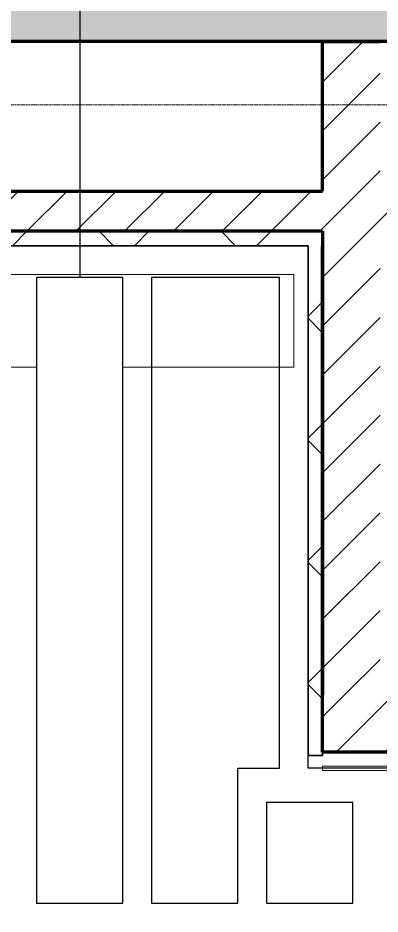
# Model space of a CAD drawing. Header units: millimetres. Extents: x -853432 to -773672, y -18171 to 22484.
# Drawn here: x -841897 to -840638, y 9382 to 12495 of the extents above; entities that cross this region are included whole.
import ezdxf
from ezdxf.xclip import XClip

# ---------------------------------------------------------------- set-up
doc = ezdxf.new("R2010")
doc.units = ezdxf.units.MM
doc.header["$XCLIPFRAME"] = 0
doc.linetypes.add('DPA_Grid _ Level 100', pattern=[10, 5.5, -1.6, 1.3, -1.6])
doc.layers.add('000 - WIPEOUT', color=250, linetype='Continuous')
doc.layers.add('A11_ALU.SOLID SHEET', color=2, linetype='Continuous')
for name, color, linetype, lineweight in [('A-ANNO-NOTE', 3, 'Continuous', 25), ('A-GLAZ-CURT', 2, 'Continuous', 9), ('A-WALL', 5, 'Continuous', 35), ('A-WALL-FNSH', 2, 'Continuous', 35), ('A-WALL-PATT', 1, 'Continuous', 35), ('S-GRID', 251, 'Continuous', 9), ('WALL-E', 2, 'Continuous', 35)]:
    doc.layers.add(name, color=color, linetype=linetype, lineweight=lineweight)
pattern_1 = [(45, (0, 0), (-84.852814, 84.852814), [])]
pattern_2 = [(45, (0, 0), (-212.13203, 212.13203), []), (135, (0, 0), (-212.13203, -212.13203), [])]

# ---------------------------------------------------------------- blocks, each defined once
blk = doc.blocks.new('*U2031')
at = {"layer": 'S-GRID', "linetype": 'DPA_Grid _ Level 100'}
blk.add_line((57000, 8615), (-16649.5, 8615), dxfattribs=at)
blk = doc.blocks.new('System Panel - DPA_Metal Ceiling Rectangular Panel-15987060-4251-01 ENLARGED CONCOURSE LEVEL - REFLECTED CEILING PLAN - SHEET 2')
at = {"layer": 'A-GLAZ-CURT'}
for p, q in [((-842707.5, 11281.4), (-842707.5, 11604)), ((-842707.5, 11604), (-840937.5, 11604)), ((-840937.5, 11604), (-842707.5, 11604)), ((-842707.5, 11604), (-842707.5, 11281.4)), ((-840937.5, 11604), (-840937.5, 11281.4)), ((-840937.5, 11281.4), (-840937.5, 11604)), ((-840937.5, 11281.4), (-842707.5, 11281.4)), ((-842707.5, 11281.4), (-840937.5, 11281.4))]:
    blk.add_line(p, q, dxfattribs=at)
blk = doc.blocks.new('System Panel - W-06 Feature Wall Printed Pattern-18626479-4251-01 ENLARGED CONCOURSE LEVEL - REFLECTED CEILING PLAN - SHEET 2')
at = {"layer": 'A-GLAZ-CURT'}
for p, q in [((-348.5, 42.5), (-348.5, 57.5)), ((-348.5, 57.5), (348.5, 57.5)), ((348.5, 42.5), (-348.5, 42.5)), ((348.5, 57.5), (348.5, 42.5))]:
    blk.add_line(p, q, dxfattribs=at)
blk = doc.blocks.new('*U1099')
at = {"layer": 'A-GLAZ-CURT'}
blk.add_blockref('System Panel - DPA_Metal Ceiling Rectangular Panel-15987060-4251-01 ENLARGED CONCOURSE LEVEL - REFLECTED CEILING PLAN - SHEET 2', (835882.4, -3579), dxfattribs=at)
at = {"layer": 'A-GLAZ-CURT', "rotation": 180}
blk.add_blockref('System Panel - W-06 Feature Wall Printed Pattern-18626479-4251-01 ENLARGED CONCOURSE LEVEL - REFLECTED CEILING PLAN - SHEET 2', (-4606.7, 6359), dxfattribs=at)
blk = doc.blocks.new('*U1486')
at = {"color": 3}
blk.add_wipeout([(-1087.5, -3250), (1087.5, -3250), (1087.5, -3550), (-1087.5, -3550)], dxfattribs=at).dxf.layer = '000 - WIPEOUT'
at = {"layer": 'A11_ALU.SOLID SHEET', "color": 0, "linetype": 'ByBlock'}
blk.add_lwpolyline([(-1087.5, -3550), (1087.5, -3550), (1087.5, -3250), (-1087.5, -3250)], close=True, dxfattribs=at)
blk = doc.blocks.new('*U1492')
at = {"color": 3}
blk.add_wipeout([(-175, 6150), (175, 6150), (175, 5850), (-175, 5850)], dxfattribs=at).dxf.layer = '000 - WIPEOUT'
at = {"layer": 'A11_ALU.SOLID SHEET', "color": 0, "linetype": 'ByBlock'}
blk.add_lwpolyline([(-175, 5850), (175, 5850), (175, 6150), (-175, 6150)], close=True, dxfattribs=at)
blk = doc.blocks.new('*U1697')
blk.add_lwpolyline([(-83950, 6309), (-96205.2, 6309), (-96205.2, 8125), (-104695, 8125), (-104695, 7050), (-108275, 7050), (-108275, 3850), (-101417.5, 3850), (-101417.5, 550), (-83950, 550)], close=True)
at = {"layer": 'A11_ALU.SOLID SHEET', "color": 0, "linetype": 'ByBlock', "rotation": 90}
for name, p in [('*U1486', (-100400, 6927.5)), ('*U1492', (-90200, 6015))]:
    blk.add_blockref(name, p, dxfattribs=at)
blk.add_lwpolyline([(-96750, 8015), (-96750, 5840), (-96450, 5840), (-96450, 6309), (-96305, 6309), (-96305, 8015)], close=True)

msp = doc.modelspace()

# ---------------------------------------------------------------- hatches: boundary and pattern name
at = {"layer": 'A-ANNO-NOTE'}
msp.add_hatch(color=256, dxfattribs=at).paths.add_polyline_path([(-841680.5, 11094.6), (-841627.6, 11394.6), (-841733.4, 11394.6)])
at = {"layer": 'A-WALL-PATT', "lineweight": 9}
h = msp.add_hatch(dxfattribs=at)
h.set_pattern_fill('FP_1', color=256, style=0, pattern_type=2)
h.set_pattern_definition([(50, (0, 0), (728.7365, -63.75582), [76.2, -838.2]), (355, (0, 0), (-140.9716, 764.2276), [60.96, -670.56]), (100.451, (60.7, -5.3), (587.77, 700.46675), [64.76, -712.36]), (46.184, (0, 203.2), (1084.3162, -168.171), [114.3, -1257.3]), (96.636, (90.4, 189.2), (949.6099, 989.7098), [97.14, -1068.54]), (351.184, (0, 203.2), (949.6206, 989.7012), [91.44, -1005.84]), (21, (101.6, 152.4), (606.45787, -409.06057), [76.2, -838.2]), (326, (101.6, 152.4), (247.20834, 736.7529), [60.96, -670.56]), (71.451, (152.14, 118.3), (853.66825, 327.6855), [64.76, -712.36]), (37.5, (0, 0), (12.35469, 338.22012), [33.528, -628.904, 33.528, -647.192, -673.1]), (37.5, (0, 0), (12.35469, 338.22012), [-1343.152, 33.528, -639.572]), (7.5, (0, 0), (267.27887, 400.72213), [33.528, -354.584, 33.528, -613.664, -256.54]), (7.5, (0, 0), (267.27887, 400.72213), [-1035.304, 33.528, -223.012]), (327.5, (-226.57, 0), (542.36333, -22.915345), [33.528, -220.472, 33.528, -758.952, -1051.56]), (327.5, (-226.57, 0), (542.36333, -22.915345), [-1046.48, 33.528, -1018.032]), (317.5, (-328.17, 0), (592.51696, 101.7071), [33.528, -296.672, 33.528, -492.76, -746.76]), (317.5, (-328.17, 0), (592.51696, 101.7071), [-856.488, 33.528, -713.232])])
h.paths.add_polyline_path([(-778775, 12414), (-778775, 13914), (-847407.4, 13914), (-847407.4, 12414), (-783187.4, 12414)])
h = msp.add_hatch(dxfattribs=at)
h.set_pattern_fill('FP_2', color=256, style=0, pattern_type=2)
h.set_pattern_definition(pattern_1)
h.paths.add_polyline_path([(-840637.5, 10144), (-840637.5, 12414), (-840837.5, 12414), (-840837.5, 10144)])
h = msp.add_hatch(dxfattribs=at)
h.set_pattern_fill('FP_2', color=256, style=0, pattern_type=2)
h.set_pattern_definition(pattern_1)
h.paths.add_polyline_path([(-840837.5, 11754), (-840837.5, 11894), (-849372.5, 11894), (-849372.5, 11754), (-844960.2, 11754)])
h = msp.add_hatch(dxfattribs=at)
h.set_pattern_fill('FP_2', color=256, style=0, pattern_type=2)
h.set_pattern_definition(pattern_1)
h.paths.add_polyline_path([(-828582.4, 11754), (-828582.4, 11894), (-840637.5, 11894), (-840637.5, 11754), (-831723.1, 11754)])
h = msp.add_hatch(dxfattribs=at)
h.set_pattern_fill('FP_4', color=256, style=0, pattern_type=2)
h.set_pattern_definition(pattern_2)
h.paths.add_polyline_path([(-840837.5, 11704), (-840837.5, 11754), (-849372.5, 11753.7), (-849372.5, 11704), (-840887.5, 11704)])
h = msp.add_hatch(dxfattribs=at)
h.set_pattern_fill('FP_4', color=256, style=0, pattern_type=2)
h.set_pattern_definition(pattern_2)
h.paths.add_polyline_path([(-840887.5, 9932), (-840837.5, 9932), (-840837.5, 11704), (-840887.5, 11704), (-840887.5, 10396.4)])
h = msp.add_hatch(dxfattribs=at)
h.set_pattern_fill('FP_2', color=256, style=0, pattern_type=2)
h.set_pattern_definition(pattern_1)
h.paths.add_polyline_path([(-830592.5, 9944), (-830592.5, 10144), (-840837.5, 10144), (-840837.5, 9944), (-831723.1, 9944)])

# ---------------------------------------------------------------- linework, layer by layer
at = {"layer": 'A-ANNO-NOTE'}
for p, q in [((-841680.5, 11094.6), (-841680.5, 17949)), ((-841627.6, 11394.6), (-841733.4, 11394.6)), ((-841733.4, 11394.6), (-841680.5, 11094.6)), ((-841680.5, 11094.6), (-841627.6, 11394.6))]:
    msp.add_line(p, q, dxfattribs=at)
at = {"layer": 'A-WALL', "color": 7, "lineweight": 70}
for p, q in [((-778775, 12414), (-847407.4, 12414)), ((-840837.5, 11894), (-840837.5, 12414)), ((-840837.5, 12414), (-840637.5, 12414)), ((-849372.5, 11894), (-840837.5, 11894)), ((-840837.5, 11754), (-849372.5, 11754)), ((-840837.5, 11754), (-840837.5, 11704)), ((-840837.5, 10144), (-840837.5, 11704)), ((-840837.5, 11704), (-840837.5, 10144)), ((-840837.5, 9944), (-840837.5, 10144)), ((-830592.5, 9944), (-840837.5, 9944))]:
    msp.add_line(p, q, dxfattribs=at)
at = {"layer": 'A-WALL-FNSH', "color": 250}
for p, q in [((-849372.5, 11754), (-840837.5, 11754)), ((-840887.5, 11704), (-849372.5, 11704)), ((-840887.5, 9932), (-840887.5, 11704)), ((-840837.5, 10144), (-840837.5, 9932)), ((-840837.5, 9932), (-840887.5, 9932))]:
    msp.add_line(p, q, dxfattribs=at)
at = {"layer": 'WALL-E'}
for p, q in [((-843957.4, 11894), (-840837.5, 11894)), ((-840837.5, 11894), (-843957.4, 11894)), ((-843957.4, 11754), (-840837.5, 11754)), ((-840837.5, 11754), (-843957.4, 11754))]:
    msp.add_line(p, q, dxfattribs=at)

# ---------------------------------------------------------------- block references
for name in ['*U2031', '*U1099']:
    msp.add_blockref(name, (-835882.4, 3579))

# ---------------------------------------------------------------- next in the draw order: block references
at = {"layer": 'A11_ALU.SOLID SHEET'}
ref = msp.add_blockref('*U1697', (-744682.4, 3579), dxfattribs=at)
XClip(ref).set_block_clipping_path([(-104690.1238047112, -9620.0029952966), (-34092.6543255156, 14392.9971737705)])

doc.saveas('drawing.dxf')
